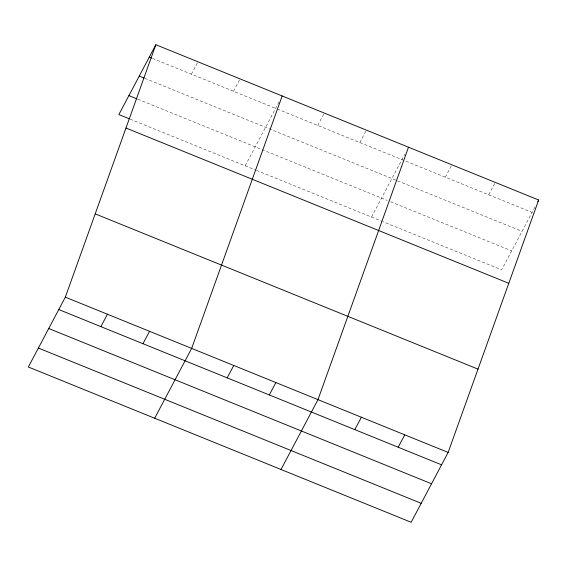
<?xml version="1.0" encoding="UTF-8"?>
<svg xmlns="http://www.w3.org/2000/svg" width="567" height="567" viewBox="0 0 567 567"><rect width="100%" height="100%" fill="white"/><g stroke="black" fill="none" stroke-linecap="round" stroke-linejoin="round"><path stroke-width="0.43" stroke-dasharray="2.83 2.13" d="M191.391 74.192L197.947 61.803M233.498 91.273L240.061 78.884M245.185 165.812L279.297 101.387M317.718 125.435L324.274 113.046M359.825 142.515L366.388 130.126M371.513 217.048L404.803 154.174M445.322 177.195L451.878 164.806M488.704 194.793L495.267 182.404M534.957 206.969L501.667 269.842L382.973 221.697M152.523 58.429L275.612 108.354M277.228 109.013L532.087 212.391M144.911 78.374L396.808 180.547M397.63 180.88L522.051 231.35M137.809 99.218L387.282 200.413M390.557 201.746L511.71 250.883M130.197 119.162L255.717 170.079M256.525 170.405L382.158 221.371"/><path stroke-width="0.85" d="M65.333 297.158L155.84 44.722L538.65 200.002L448.136 452.431L411.16 522.278L28.35 366.998L65.333 297.158L448.136 452.431M282.168 95.965L191.66 348.393L154.678 418.24M408.495 147.207L317.981 399.636L281.005 469.483M155.84 44.722L118.864 114.569L129.389 118.836M100.876 326.627L107.439 314.238M142.99 343.708L149.546 331.312M227.204 377.863L233.767 365.474M269.318 394.944L275.874 382.555M354.807 429.623L361.37 417.234M398.197 447.221L404.753 434.832M537.828 201.554L538.65 200.002M149.284 57.111L151.708 58.096M139.241 76.07L144.103 78.04M128.9 95.61L136.994 98.892M125.973 128.029L508.783 283.302M95.199 213.851L478.009 369.131M58.77 309.547L441.58 464.82M48.734 328.506L431.544 483.779M38.386 348.039L421.196 503.319"/></g></svg>
